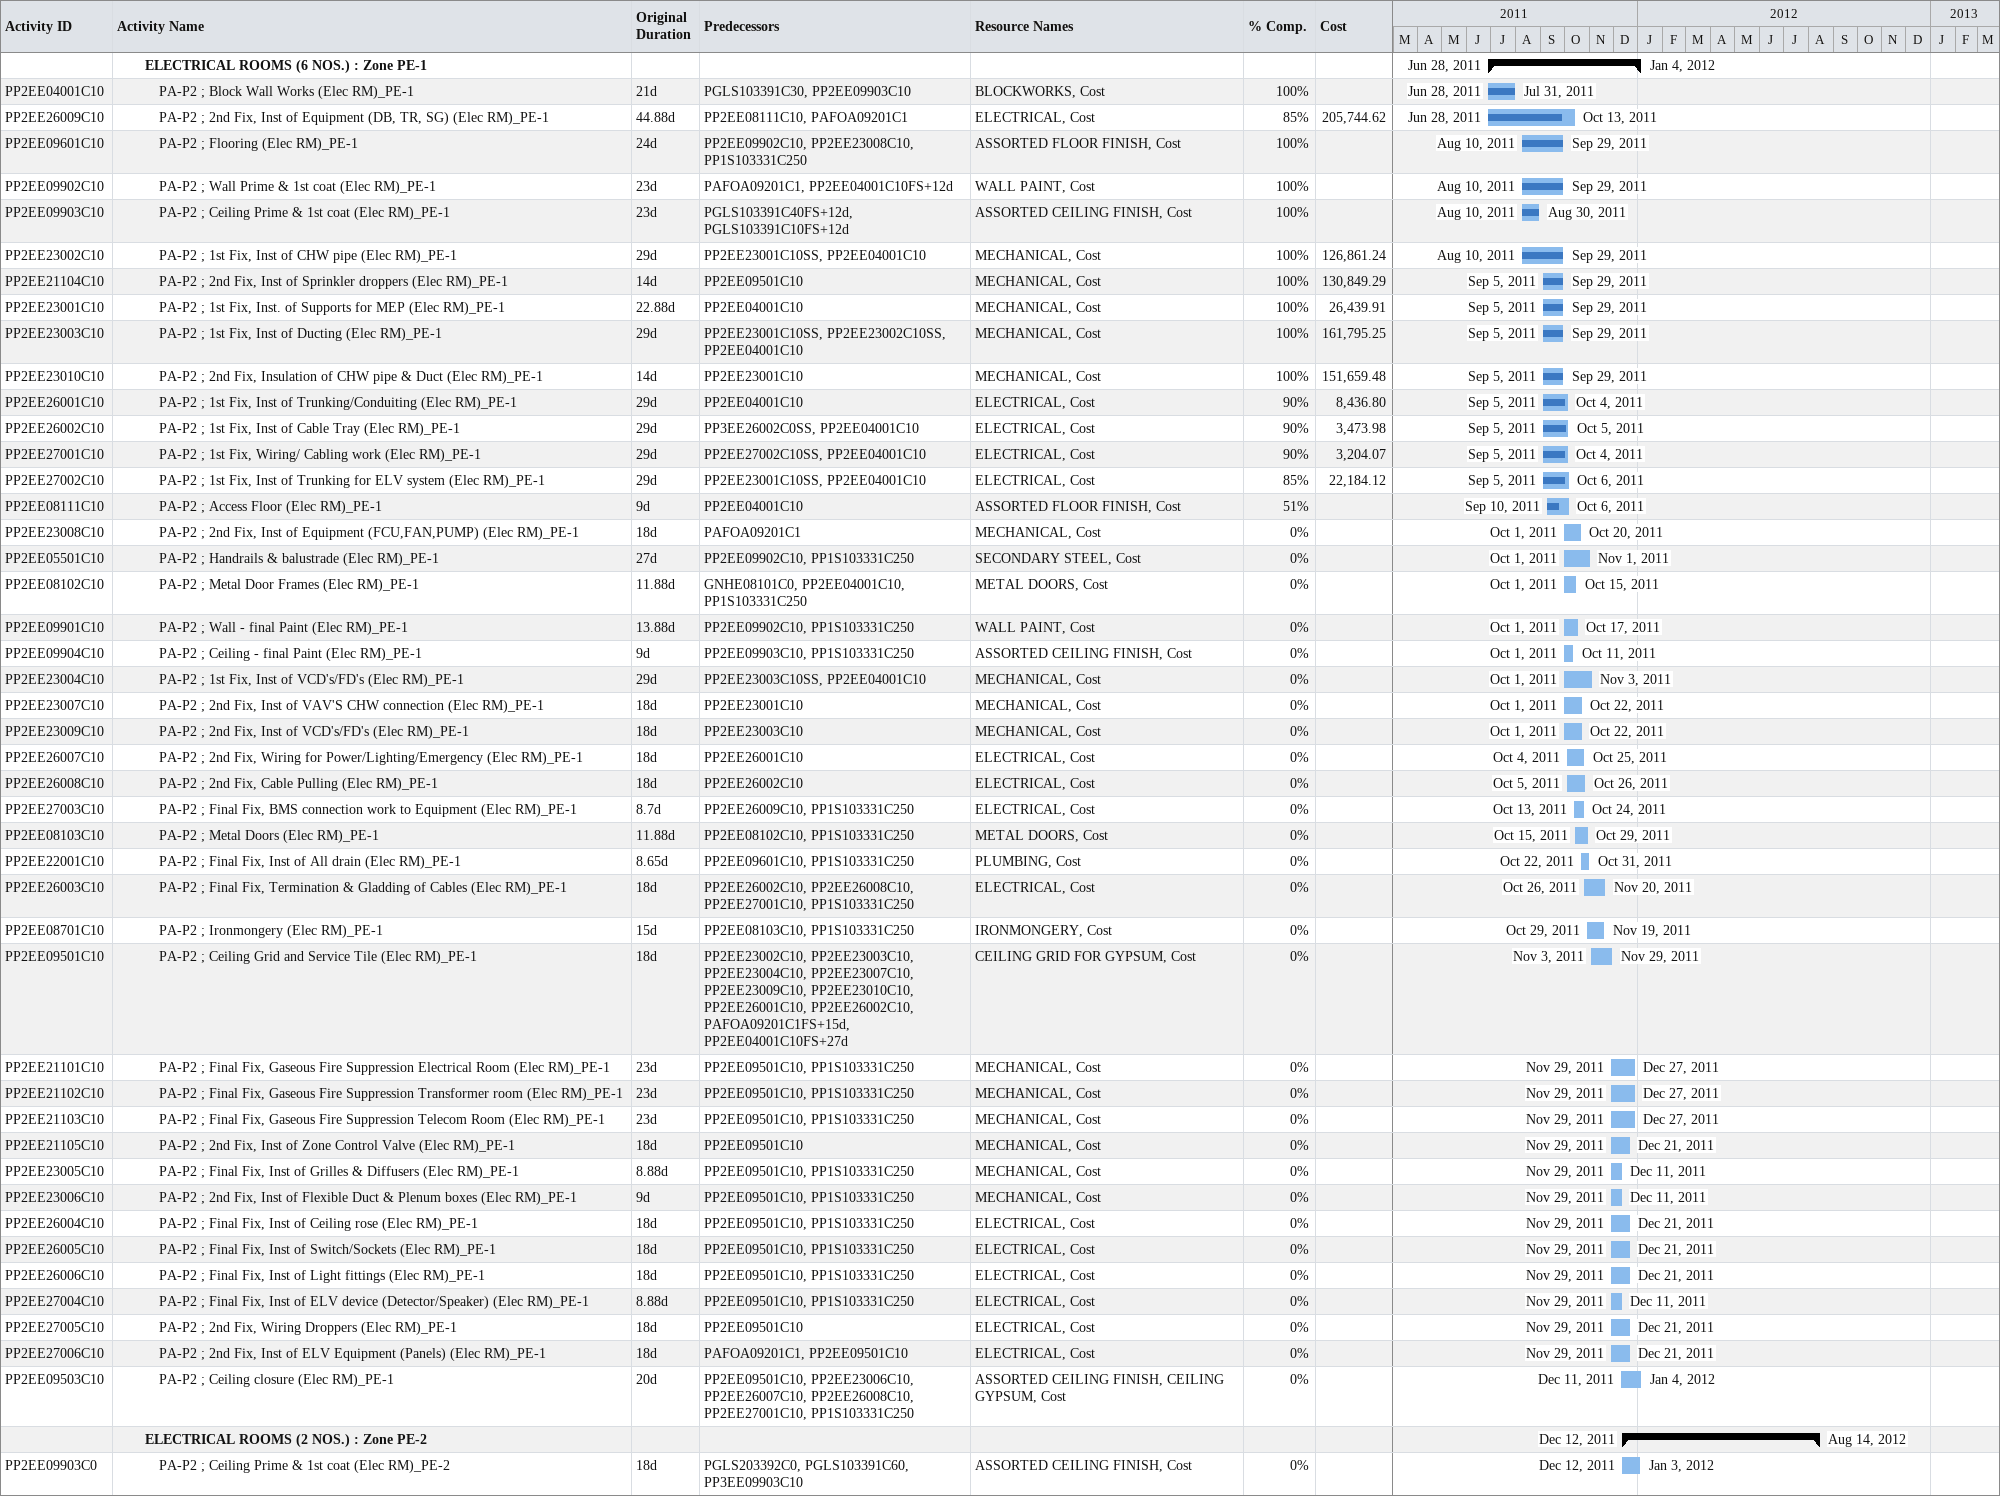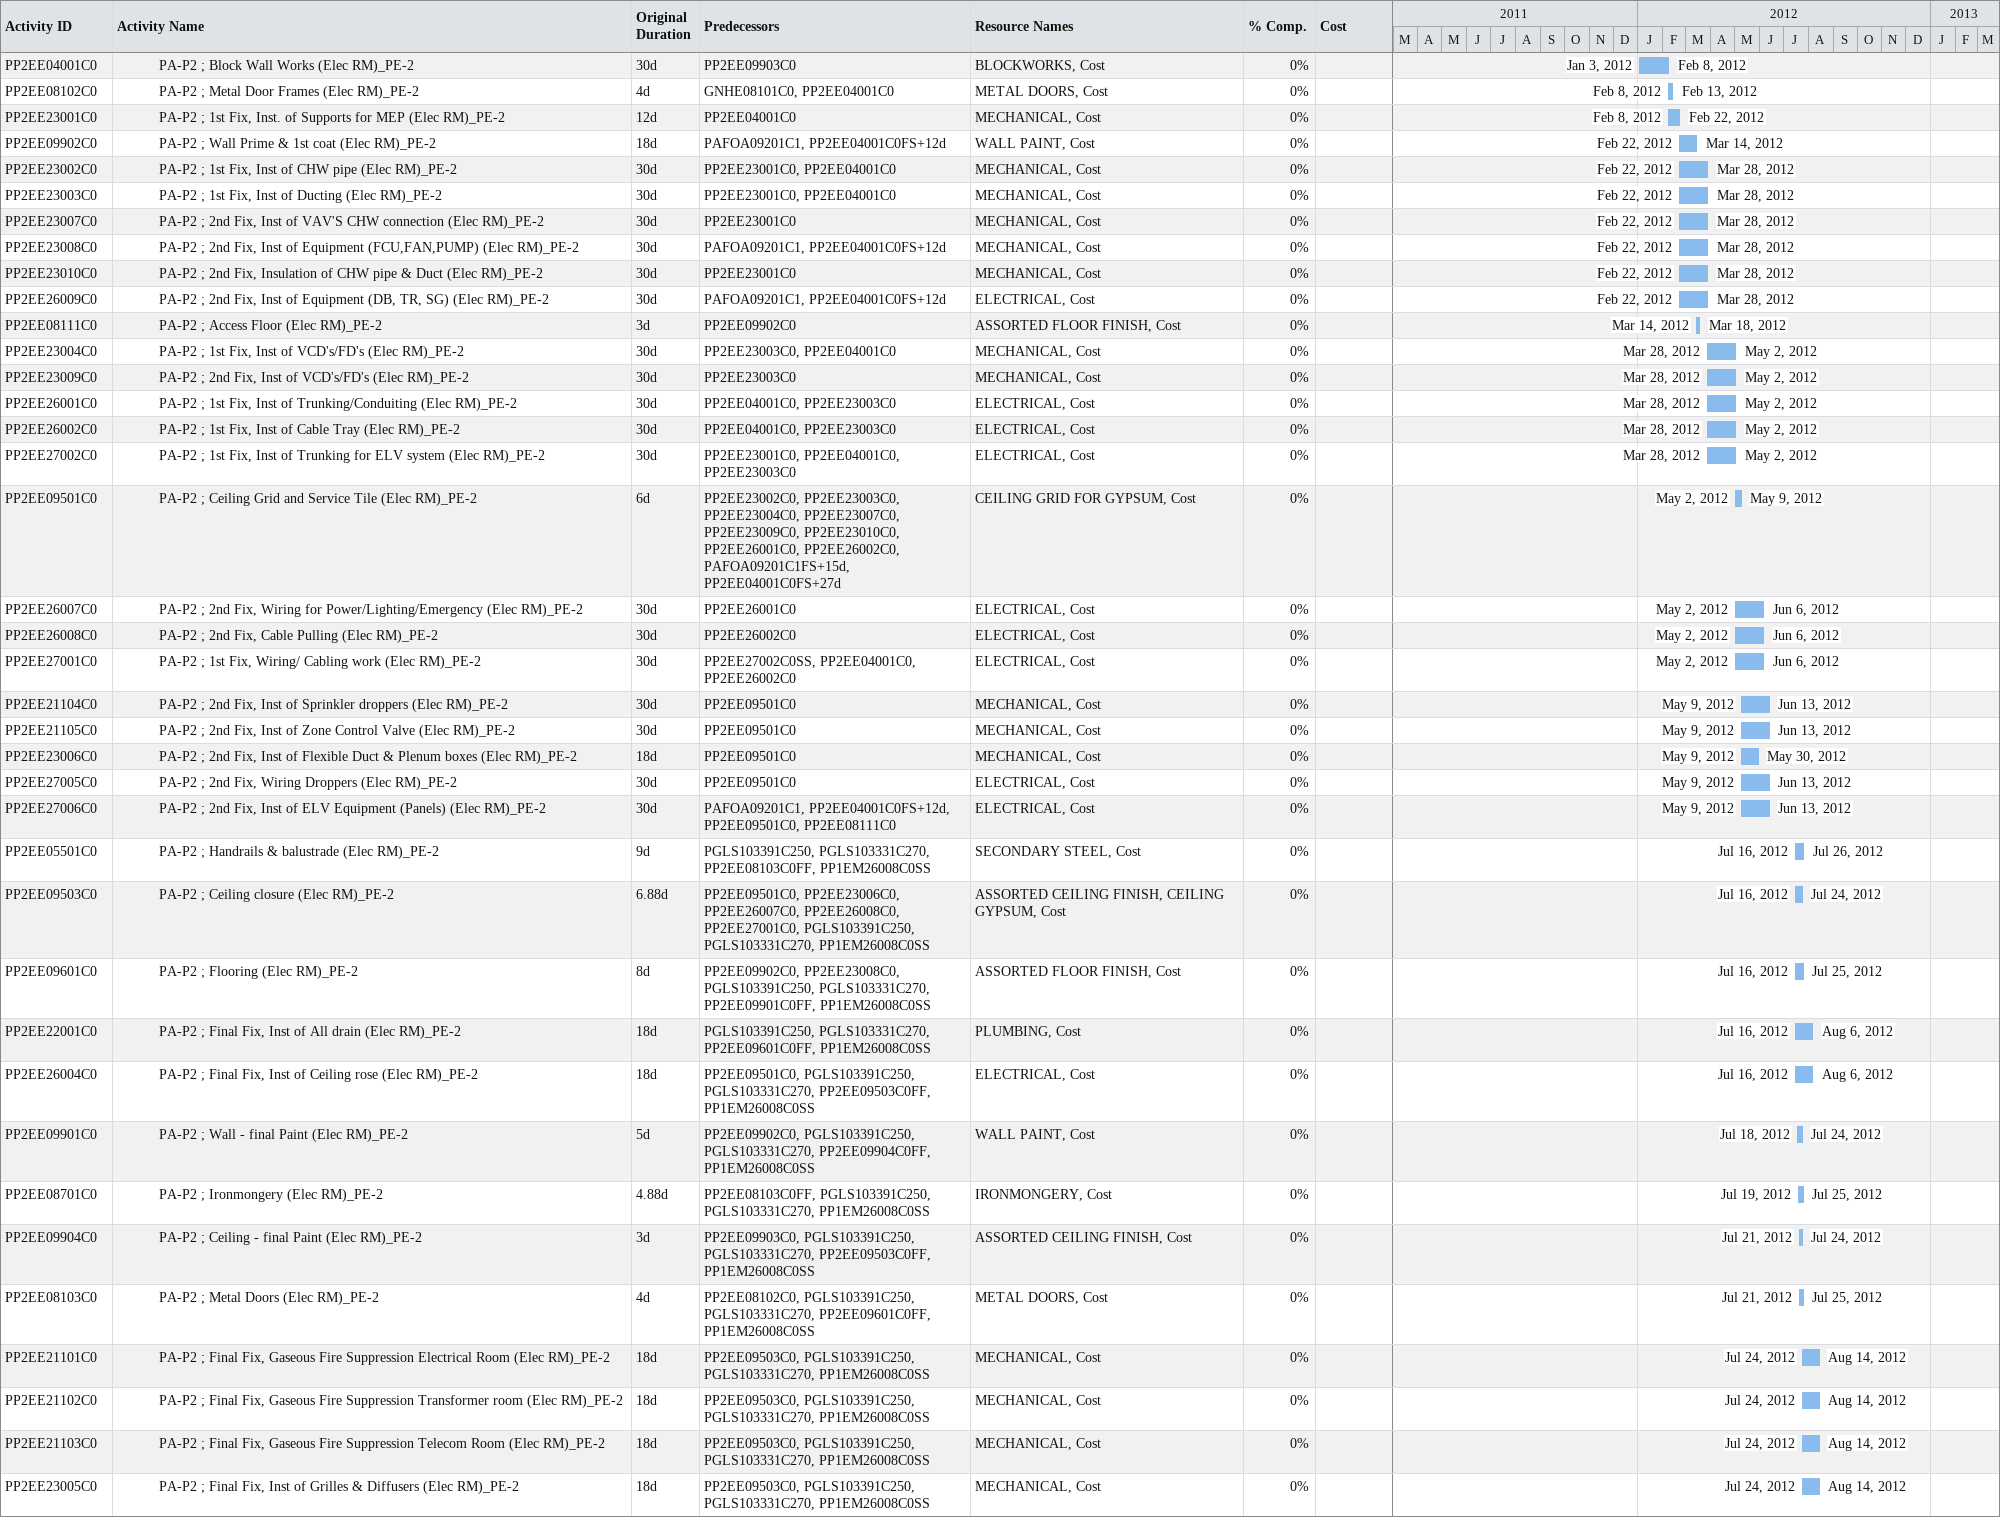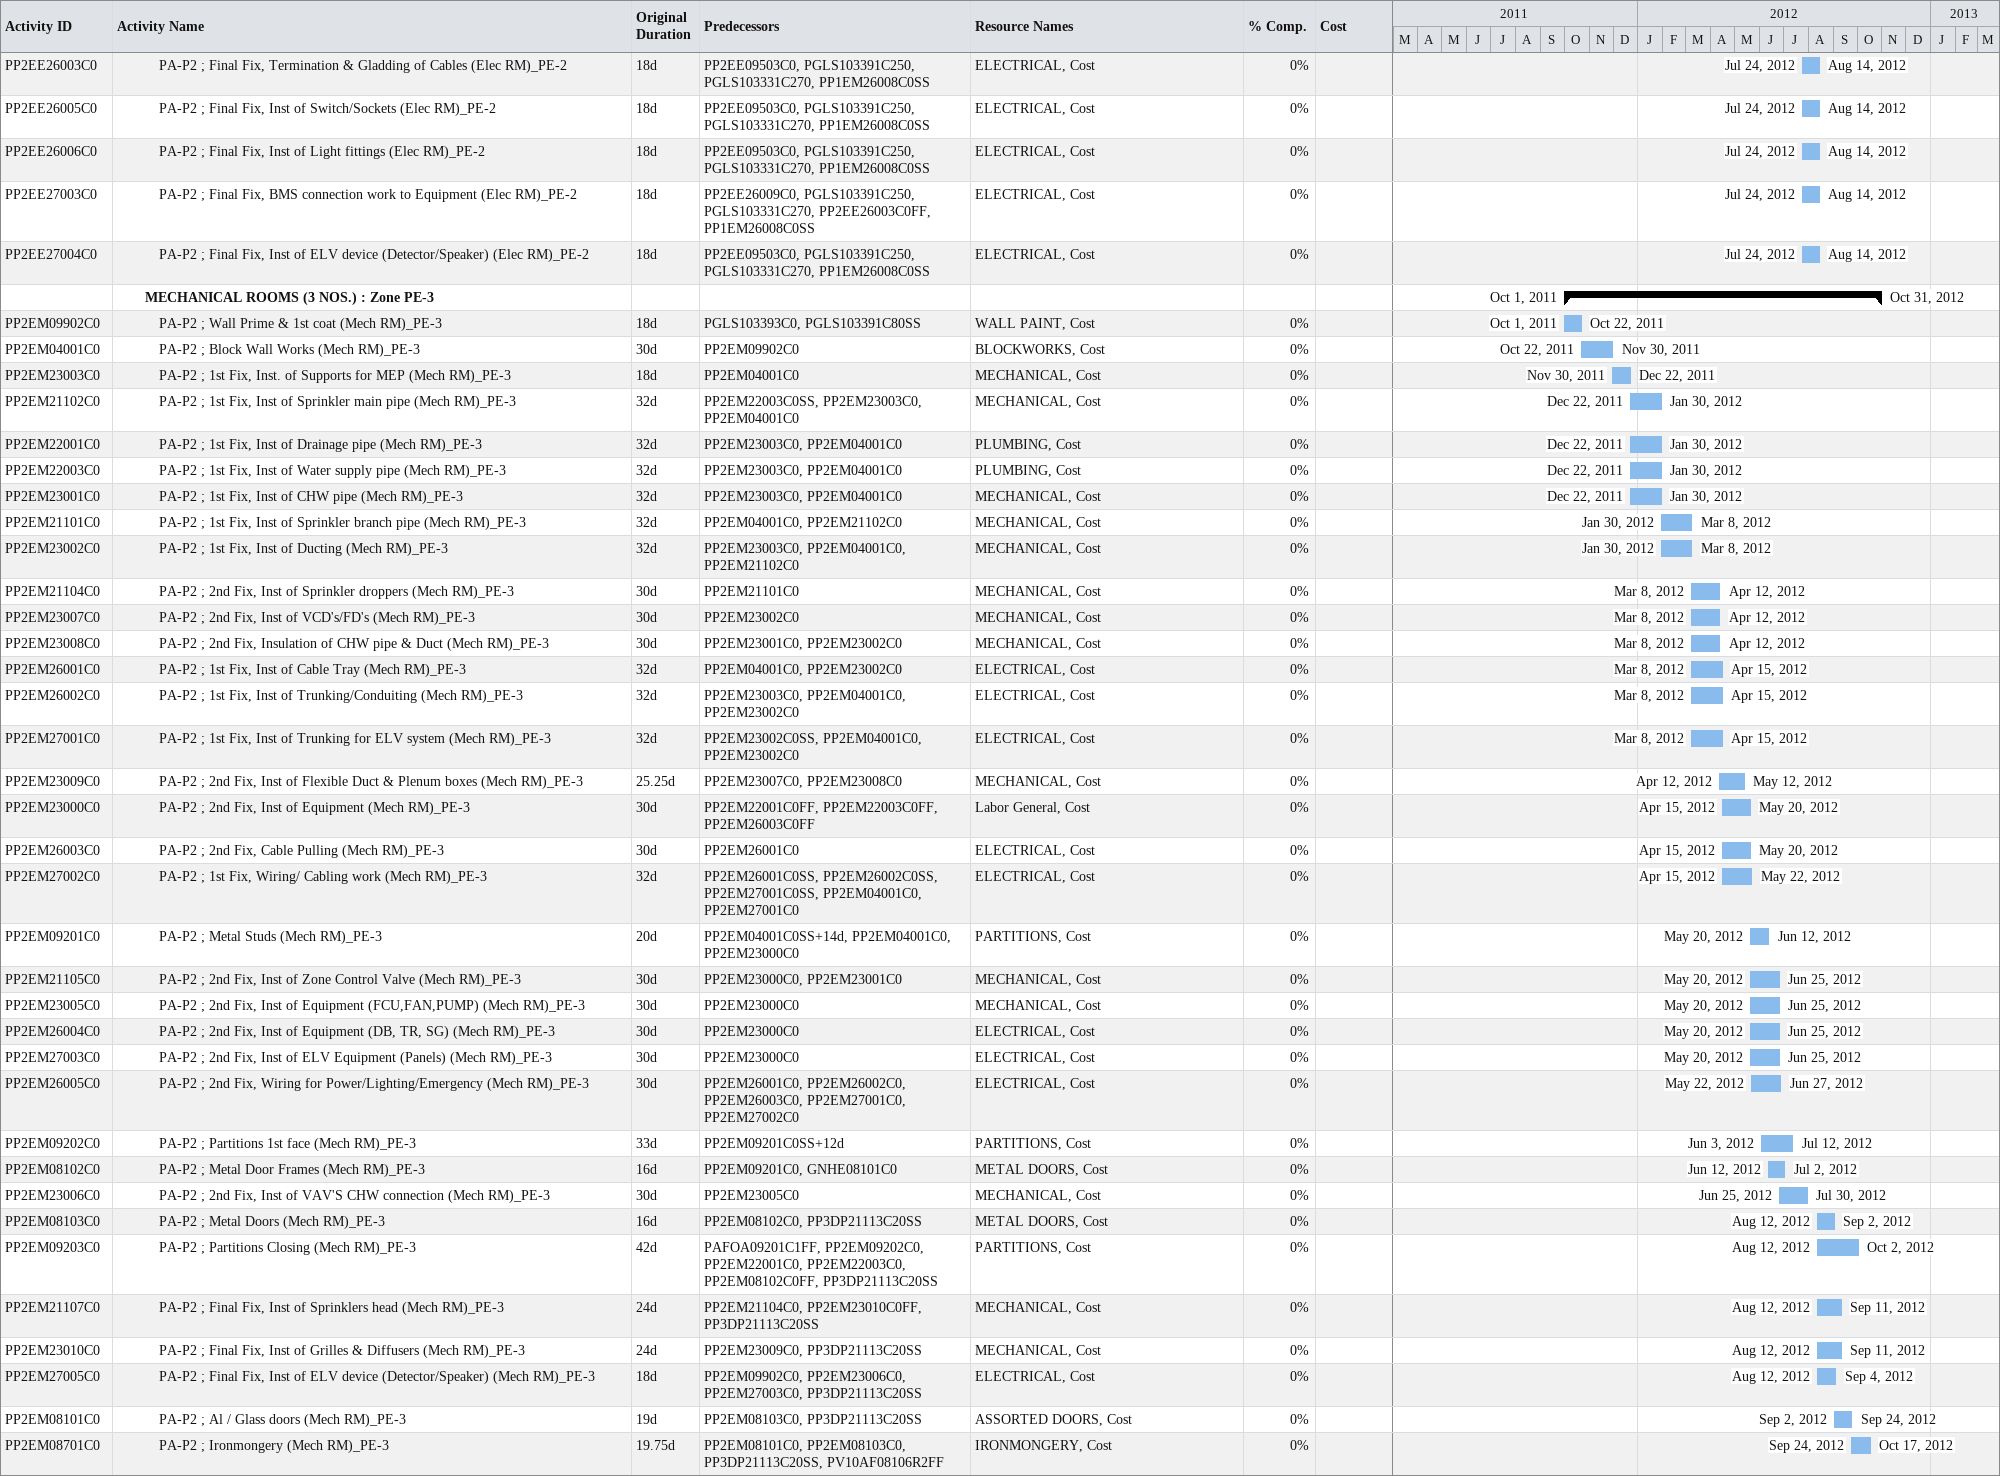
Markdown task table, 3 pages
| ID | Level | Task | Original duration | Start | Finish | Predecessors | Resources | % complete | Cost |
|---|---|---|---|---|---|---|---|---|---|
|  | 3 | **ELECTRICAL ROOMS (6 NOS.) : Zone PE-1** |  | 2011-06-28 | 2012-01-04 |  |  |  |  |
| PP2EE04001C10 | 4 | PA-P2 ; Block Wall Works (Elec RM)_PE-1 | 21d | 2011-06-28 | 2011-07-31 | PGLS103391C30, PP2EE09903C10 | BLOCKWORKS, Cost | 100 |  |
| PP2EE26009C10 | 4 | PA-P2 ; 2nd Fix, Inst of Equipment (DB, TR, SG) (Elec RM)_PE-1 | 44.88d | 2011-06-28 | 2011-10-13 | PP2EE08111C10, PAFOA09201C1 | ELECTRICAL, Cost | 85 | 205744.62 |
| PP2EE09601C10 | 4 | PA-P2 ; Flooring (Elec RM)_PE-1 | 24d | 2011-08-10 | 2011-09-29 | PP2EE09902C10, PP2EE23008C10, PP1S103331C250 | ASSORTED FLOOR FINISH, Cost | 100 |  |
| PP2EE09902C10 | 4 | PA-P2 ; Wall Prime & 1st coat (Elec RM)_PE-1 | 23d | 2011-08-10 | 2011-09-29 | PAFOA09201C1, PP2EE04001C10FS+12d | WALL PAINT, Cost | 100 |  |
| PP2EE09903C10 | 4 | PA-P2 ; Ceiling Prime & 1st coat (Elec RM)_PE-1 | 23d | 2011-08-10 | 2011-08-30 | PGLS103391C40FS+12d, PGLS103391C10FS+12d | ASSORTED CEILING FINISH, Cost | 100 |  |
| PP2EE23002C10 | 4 | PA-P2 ; 1st Fix, Inst of CHW pipe (Elec RM)_PE-1 | 29d | 2011-08-10 | 2011-09-29 | PP2EE23001C10SS, PP2EE04001C10 | MECHANICAL, Cost | 100 | 126861.24 |
| PP2EE21104C10 | 4 | PA-P2 ; 2nd Fix, Inst of Sprinkler droppers (Elec RM)_PE-1 | 14d | 2011-09-05 | 2011-09-29 | PP2EE09501C10 | MECHANICAL, Cost | 100 | 130849.29 |
| PP2EE23001C10 | 4 | PA-P2 ; 1st Fix, Inst. of Supports for MEP (Elec RM)_PE-1 | 22.88d | 2011-09-05 | 2011-09-29 | PP2EE04001C10 | MECHANICAL, Cost | 100 | 26439.91 |
| PP2EE23003C10 | 4 | PA-P2 ; 1st Fix, Inst of Ducting (Elec RM)_PE-1 | 29d | 2011-09-05 | 2011-09-29 | PP2EE23001C10SS, PP2EE23002C10SS, PP2EE04001C10 | MECHANICAL, Cost | 100 | 161795.25 |
| PP2EE23010C10 | 4 | PA-P2 ; 2nd Fix, Insulation of CHW pipe & Duct (Elec RM)_PE-1 | 14d | 2011-09-05 | 2011-09-29 | PP2EE23001C10 | MECHANICAL, Cost | 100 | 151659.48 |
| PP2EE26001C10 | 4 | PA-P2 ; 1st Fix, Inst of Trunking/Conduiting (Elec RM)_PE-1 | 29d | 2011-09-05 | 2011-10-04 | PP2EE04001C10 | ELECTRICAL, Cost | 90 | 8436.80 |
| PP2EE26002C10 | 4 | PA-P2 ; 1st Fix, Inst of Cable Tray (Elec RM)_PE-1 | 29d | 2011-09-05 | 2011-10-05 | PP3EE26002C0SS, PP2EE04001C10 | ELECTRICAL, Cost | 90 | 3473.98 |
| PP2EE27001C10 | 4 | PA-P2 ; 1st Fix, Wiring/ Cabling work (Elec RM)_PE-1 | 29d | 2011-09-05 | 2011-10-04 | PP2EE27002C10SS, PP2EE04001C10 | ELECTRICAL, Cost | 90 | 3204.07 |
| PP2EE27002C10 | 4 | PA-P2 ; 1st Fix, Inst of Trunking for ELV system (Elec RM)_PE-1 | 29d | 2011-09-05 | 2011-10-06 | PP2EE23001C10SS, PP2EE04001C10 | ELECTRICAL, Cost | 85 | 22184.12 |
| PP2EE08111C10 | 4 | PA-P2 ; Access Floor (Elec RM)_PE-1 | 9d | 2011-09-10 | 2011-10-06 | PP2EE04001C10 | ASSORTED FLOOR FINISH, Cost | 51 |  |
| PP2EE23008C10 | 4 | PA-P2 ; 2nd Fix, Inst of Equipment (FCU,FAN,PUMP) (Elec RM)_PE-1 | 18d | 2011-10-01 | 2011-10-20 | PAFOA09201C1 | MECHANICAL, Cost | 0 |  |
| PP2EE05501C10 | 4 | PA-P2 ; Handrails & balustrade (Elec RM)_PE-1 | 27d | 2011-10-01 | 2011-11-01 | PP2EE09902C10, PP1S103331C250 | SECONDARY STEEL, Cost | 0 |  |
| PP2EE08102C10 | 4 | PA-P2 ; Metal Door Frames (Elec RM)_PE-1 | 11.88d | 2011-10-01 | 2011-10-15 | GNHE08101C0, PP2EE04001C10, PP1S103331C250 | METAL DOORS, Cost | 0 |  |
| PP2EE09901C10 | 4 | PA-P2 ; Wall - final Paint (Elec RM)_PE-1 | 13.88d | 2011-10-01 | 2011-10-17 | PP2EE09902C10, PP1S103331C250 | WALL PAINT, Cost | 0 |  |
| PP2EE09904C10 | 4 | PA-P2 ; Ceiling - final Paint (Elec RM)_PE-1 | 9d | 2011-10-01 | 2011-10-11 | PP2EE09903C10, PP1S103331C250 | ASSORTED CEILING FINISH, Cost | 0 |  |
| PP2EE23004C10 | 4 | PA-P2 ; 1st Fix, Inst of VCD's/FD's (Elec RM)_PE-1 | 29d | 2011-10-01 | 2011-11-03 | PP2EE23003C10SS, PP2EE04001C10 | MECHANICAL, Cost | 0 |  |
| PP2EE23007C10 | 4 | PA-P2 ; 2nd Fix, Inst of VAV'S CHW connection (Elec RM)_PE-1 | 18d | 2011-10-01 | 2011-10-22 | PP2EE23001C10 | MECHANICAL, Cost | 0 |  |
| PP2EE23009C10 | 4 | PA-P2 ; 2nd Fix, Inst of VCD's/FD's (Elec RM)_PE-1 | 18d | 2011-10-01 | 2011-10-22 | PP2EE23003C10 | MECHANICAL, Cost | 0 |  |
| PP2EE26007C10 | 4 | PA-P2 ; 2nd Fix, Wiring for Power/Lighting/Emergency (Elec RM)_PE-1 | 18d | 2011-10-04 | 2011-10-25 | PP2EE26001C10 | ELECTRICAL, Cost | 0 |  |
| PP2EE26008C10 | 4 | PA-P2 ; 2nd Fix, Cable Pulling (Elec RM)_PE-1 | 18d | 2011-10-05 | 2011-10-26 | PP2EE26002C10 | ELECTRICAL, Cost | 0 |  |
| PP2EE27003C10 | 4 | PA-P2 ; Final Fix, BMS connection work to Equipment (Elec RM)_PE-1 | 8.7d | 2011-10-13 | 2011-10-24 | PP2EE26009C10, PP1S103331C250 | ELECTRICAL, Cost | 0 |  |
| PP2EE08103C10 | 4 | PA-P2 ; Metal Doors (Elec RM)_PE-1 | 11.88d | 2011-10-15 | 2011-10-29 | PP2EE08102C10, PP1S103331C250 | METAL DOORS, Cost | 0 |  |
| PP2EE22001C10 | 4 | PA-P2 ; Final Fix, Inst of All drain (Elec RM)_PE-1 | 8.65d | 2011-10-22 | 2011-10-31 | PP2EE09601C10, PP1S103331C250 | PLUMBING, Cost | 0 |  |
| PP2EE26003C10 | 4 | PA-P2 ; Final Fix, Termination & Gladding of Cables (Elec RM)_PE-1 | 18d | 2011-10-26 | 2011-11-20 | PP2EE26002C10, PP2EE26008C10, PP2EE27001C10, PP1S103331C250 | ELECTRICAL, Cost | 0 |  |
| PP2EE08701C10 | 4 | PA-P2 ; Ironmongery (Elec RM)_PE-1 | 15d | 2011-10-29 | 2011-11-19 | PP2EE08103C10, PP1S103331C250 | IRONMONGERY, Cost | 0 |  |
| PP2EE09501C10 | 4 | PA-P2 ; Ceiling Grid and Service Tile (Elec RM)_PE-1 | 18d | 2011-11-03 | 2011-11-29 | PP2EE23002C10, PP2EE23003C10, PP2EE23004C10, PP2EE23007C10, PP2EE23009C10, PP2EE23010C10, PP2EE26001C10, PP2EE26002C10, PAFOA09201C1FS+15d, PP2EE04001C10FS+27d | CEILING GRID FOR GYPSUM, Cost | 0 |  |
| PP2EE21101C10 | 4 | PA-P2 ; Final Fix, Gaseous Fire Suppression Electrical Room (Elec RM)_PE-1 | 23d | 2011-11-29 | 2011-12-27 | PP2EE09501C10, PP1S103331C250 | MECHANICAL, Cost | 0 |  |
| PP2EE21102C10 | 4 | PA-P2 ; Final Fix, Gaseous Fire Suppression Transformer room (Elec RM)_PE-1 | 23d | 2011-11-29 | 2011-12-27 | PP2EE09501C10, PP1S103331C250 | MECHANICAL, Cost | 0 |  |
| PP2EE21103C10 | 4 | PA-P2 ; Final Fix, Gaseous Fire Suppression Telecom Room (Elec RM)_PE-1 | 23d | 2011-11-29 | 2011-12-27 | PP2EE09501C10, PP1S103331C250 | MECHANICAL, Cost | 0 |  |
| PP2EE21105C10 | 4 | PA-P2 ; 2nd Fix, Inst of Zone Control Valve (Elec RM)_PE-1 | 18d | 2011-11-29 | 2011-12-21 | PP2EE09501C10 | MECHANICAL, Cost | 0 |  |
| PP2EE23005C10 | 4 | PA-P2 ; Final Fix, Inst of Grilles & Diffusers (Elec RM)_PE-1 | 8.88d | 2011-11-29 | 2011-12-11 | PP2EE09501C10, PP1S103331C250 | MECHANICAL, Cost | 0 |  |
| PP2EE23006C10 | 4 | PA-P2 ; 2nd Fix, Inst of Flexible Duct & Plenum boxes (Elec RM)_PE-1 | 9d | 2011-11-29 | 2011-12-11 | PP2EE09501C10, PP1S103331C250 | MECHANICAL, Cost | 0 |  |
| PP2EE26004C10 | 4 | PA-P2 ; Final Fix, Inst of Ceiling rose (Elec RM)_PE-1 | 18d | 2011-11-29 | 2011-12-21 | PP2EE09501C10, PP1S103331C250 | ELECTRICAL, Cost | 0 |  |
| PP2EE26005C10 | 4 | PA-P2 ; Final Fix, Inst of Switch/Sockets (Elec RM)_PE-1 | 18d | 2011-11-29 | 2011-12-21 | PP2EE09501C10, PP1S103331C250 | ELECTRICAL, Cost | 0 |  |
| PP2EE26006C10 | 4 | PA-P2 ; Final Fix, Inst of Light fittings (Elec RM)_PE-1 | 18d | 2011-11-29 | 2011-12-21 | PP2EE09501C10, PP1S103331C250 | ELECTRICAL, Cost | 0 |  |
| PP2EE27004C10 | 4 | PA-P2 ; Final Fix, Inst of ELV device (Detector/Speaker) (Elec RM)_PE-1 | 8.88d | 2011-11-29 | 2011-12-11 | PP2EE09501C10, PP1S103331C250 | ELECTRICAL, Cost | 0 |  |
| PP2EE27005C10 | 4 | PA-P2 ; 2nd Fix, Wiring Droppers (Elec RM)_PE-1 | 18d | 2011-11-29 | 2011-12-21 | PP2EE09501C10 | ELECTRICAL, Cost | 0 |  |
| PP2EE27006C10 | 4 | PA-P2 ; 2nd Fix, Inst of ELV Equipment (Panels) (Elec RM)_PE-1 | 18d | 2011-11-29 | 2011-12-21 | PAFOA09201C1, PP2EE09501C10 | ELECTRICAL, Cost | 0 |  |
| PP2EE09503C10 | 4 | PA-P2 ; Ceiling closure (Elec RM)_PE-1 | 20d | 2011-12-11 | 2012-01-04 | PP2EE09501C10, PP2EE23006C10, PP2EE26007C10, PP2EE26008C10, PP2EE27001C10, PP1S103331C250 | ASSORTED CEILING FINISH, CEILING GYPSUM, Cost | 0 |  |
|  | 3 | **ELECTRICAL ROOMS (2 NOS.) : Zone PE-2** |  | 2011-12-12 | 2012-08-14 |  |  |  |  |
| PP2EE09903C0 | 4 | PA-P2 ; Ceiling Prime & 1st coat (Elec RM)_PE-2 | 18d | 2011-12-12 | 2012-01-03 | PGLS203392C0, PGLS103391C60, PP3EE09903C10 | ASSORTED CEILING FINISH, Cost | 0 |  |
| PP2EE04001C0 | 4 | PA-P2 ; Block Wall Works (Elec RM)_PE-2 | 30d | 2012-01-03 | 2012-02-08 | PP2EE09903C0 | BLOCKWORKS, Cost | 0 |  |
| PP2EE08102C0 | 4 | PA-P2 ; Metal Door Frames (Elec RM)_PE-2 | 4d | 2012-02-08 | 2012-02-13 | GNHE08101C0, PP2EE04001C0 | METAL DOORS, Cost | 0 |  |
| PP2EE23001C0 | 4 | PA-P2 ; 1st Fix, Inst. of Supports for MEP (Elec RM)_PE-2 | 12d | 2012-02-08 | 2012-02-22 | PP2EE04001C0 | MECHANICAL, Cost | 0 |  |
| PP2EE09902C0 | 4 | PA-P2 ; Wall Prime & 1st coat (Elec RM)_PE-2 | 18d | 2012-02-22 | 2012-03-14 | PAFOA09201C1, PP2EE04001C0FS+12d | WALL PAINT, Cost | 0 |  |
| PP2EE23002C0 | 4 | PA-P2 ; 1st Fix, Inst of CHW pipe (Elec RM)_PE-2 | 30d | 2012-02-22 | 2012-03-28 | PP2EE23001C0, PP2EE04001C0 | MECHANICAL, Cost | 0 |  |
| PP2EE23003C0 | 4 | PA-P2 ; 1st Fix, Inst of Ducting (Elec RM)_PE-2 | 30d | 2012-02-22 | 2012-03-28 | PP2EE23001C0, PP2EE04001C0 | MECHANICAL, Cost | 0 |  |
| PP2EE23007C0 | 4 | PA-P2 ; 2nd Fix, Inst of VAV'S CHW connection (Elec RM)_PE-2 | 30d | 2012-02-22 | 2012-03-28 | PP2EE23001C0 | MECHANICAL, Cost | 0 |  |
| PP2EE23008C0 | 4 | PA-P2 ; 2nd Fix, Inst of Equipment (FCU,FAN,PUMP) (Elec RM)_PE-2 | 30d | 2012-02-22 | 2012-03-28 | PAFOA09201C1, PP2EE04001C0FS+12d | MECHANICAL, Cost | 0 |  |
| PP2EE23010C0 | 4 | PA-P2 ; 2nd Fix, Insulation of CHW pipe & Duct (Elec RM)_PE-2 | 30d | 2012-02-22 | 2012-03-28 | PP2EE23001C0 | MECHANICAL, Cost | 0 |  |
| PP2EE26009C0 | 4 | PA-P2 ; 2nd Fix, Inst of Equipment (DB, TR, SG) (Elec RM)_PE-2 | 30d | 2012-02-22 | 2012-03-28 | PAFOA09201C1, PP2EE04001C0FS+12d | ELECTRICAL, Cost | 0 |  |
| PP2EE08111C0 | 4 | PA-P2 ; Access Floor (Elec RM)_PE-2 | 3d | 2012-03-14 | 2012-03-18 | PP2EE09902C0 | ASSORTED FLOOR FINISH, Cost | 0 |  |
| PP2EE23004C0 | 4 | PA-P2 ; 1st Fix, Inst of VCD's/FD's (Elec RM)_PE-2 | 30d | 2012-03-28 | 2012-05-02 | PP2EE23003C0, PP2EE04001C0 | MECHANICAL, Cost | 0 |  |
| PP2EE23009C0 | 4 | PA-P2 ; 2nd Fix, Inst of VCD's/FD's (Elec RM)_PE-2 | 30d | 2012-03-28 | 2012-05-02 | PP2EE23003C0 | MECHANICAL, Cost | 0 |  |
| PP2EE26001C0 | 4 | PA-P2 ; 1st Fix, Inst of Trunking/Conduiting (Elec RM)_PE-2 | 30d | 2012-03-28 | 2012-05-02 | PP2EE04001C0, PP2EE23003C0 | ELECTRICAL, Cost | 0 |  |
| PP2EE26002C0 | 4 | PA-P2 ; 1st Fix, Inst of Cable Tray (Elec RM)_PE-2 | 30d | 2012-03-28 | 2012-05-02 | PP2EE04001C0, PP2EE23003C0 | ELECTRICAL, Cost | 0 |  |
| PP2EE27002C0 | 4 | PA-P2 ; 1st Fix, Inst of Trunking for ELV system (Elec RM)_PE-2 | 30d | 2012-03-28 | 2012-05-02 | PP2EE23001C0, PP2EE04001C0, PP2EE23003C0 | ELECTRICAL, Cost | 0 |  |
| PP2EE09501C0 | 4 | PA-P2 ; Ceiling Grid and Service Tile (Elec RM)_PE-2 | 6d | 2012-05-02 | 2012-05-09 | PP2EE23002C0, PP2EE23003C0, PP2EE23004C0, PP2EE23007C0, PP2EE23009C0, PP2EE23010C0, PP2EE26001C0, PP2EE26002C0, PAFOA09201C1FS+15d, PP2EE04001C0FS+27d | CEILING GRID FOR GYPSUM, Cost | 0 |  |
| PP2EE26007C0 | 4 | PA-P2 ; 2nd Fix, Wiring for Power/Lighting/Emergency (Elec RM)_PE-2 | 30d | 2012-05-02 | 2012-06-06 | PP2EE26001C0 | ELECTRICAL, Cost | 0 |  |
| PP2EE26008C0 | 4 | PA-P2 ; 2nd Fix, Cable Pulling (Elec RM)_PE-2 | 30d | 2012-05-02 | 2012-06-06 | PP2EE26002C0 | ELECTRICAL, Cost | 0 |  |
| PP2EE27001C0 | 4 | PA-P2 ; 1st Fix, Wiring/ Cabling work (Elec RM)_PE-2 | 30d | 2012-05-02 | 2012-06-06 | PP2EE27002C0SS, PP2EE04001C0, PP2EE26002C0 | ELECTRICAL, Cost | 0 |  |
| PP2EE21104C0 | 4 | PA-P2 ; 2nd Fix, Inst of Sprinkler droppers (Elec RM)_PE-2 | 30d | 2012-05-09 | 2012-06-13 | PP2EE09501C0 | MECHANICAL, Cost | 0 |  |
| PP2EE21105C0 | 4 | PA-P2 ; 2nd Fix, Inst of Zone Control Valve (Elec RM)_PE-2 | 30d | 2012-05-09 | 2012-06-13 | PP2EE09501C0 | MECHANICAL, Cost | 0 |  |
| PP2EE23006C0 | 4 | PA-P2 ; 2nd Fix, Inst of Flexible Duct & Plenum boxes (Elec RM)_PE-2 | 18d | 2012-05-09 | 2012-05-30 | PP2EE09501C0 | MECHANICAL, Cost | 0 |  |
| PP2EE27005C0 | 4 | PA-P2 ; 2nd Fix, Wiring Droppers (Elec RM)_PE-2 | 30d | 2012-05-09 | 2012-06-13 | PP2EE09501C0 | ELECTRICAL, Cost | 0 |  |
| PP2EE27006C0 | 4 | PA-P2 ; 2nd Fix, Inst of ELV Equipment (Panels) (Elec RM)_PE-2 | 30d | 2012-05-09 | 2012-06-13 | PAFOA09201C1, PP2EE04001C0FS+12d, PP2EE09501C0, PP2EE08111C0 | ELECTRICAL, Cost | 0 |  |
| PP2EE05501C0 | 4 | PA-P2 ; Handrails & balustrade (Elec RM)_PE-2 | 9d | 2012-07-16 | 2012-07-26 | PGLS103391C250, PGLS103331C270, PP2EE08103C0FF, PP1EM26008C0SS | SECONDARY STEEL, Cost | 0 |  |
| PP2EE09503C0 | 4 | PA-P2 ; Ceiling closure (Elec RM)_PE-2 | 6.88d | 2012-07-16 | 2012-07-24 | PP2EE09501C0, PP2EE23006C0, PP2EE26007C0, PP2EE26008C0, PP2EE27001C0, PGLS103391C250, PGLS103331C270, PP1EM26008C0SS | ASSORTED CEILING FINISH, CEILING GYPSUM, Cost | 0 |  |
| PP2EE09601C0 | 4 | PA-P2 ; Flooring (Elec RM)_PE-2 | 8d | 2012-07-16 | 2012-07-25 | PP2EE09902C0, PP2EE23008C0, PGLS103391C250, PGLS103331C270, PP2EE09901C0FF, PP1EM26008C0SS | ASSORTED FLOOR FINISH, Cost | 0 |  |
| PP2EE22001C0 | 4 | PA-P2 ; Final Fix, Inst of All drain (Elec RM)_PE-2 | 18d | 2012-07-16 | 2012-08-06 | PGLS103391C250, PGLS103331C270, PP2EE09601C0FF, PP1EM26008C0SS | PLUMBING, Cost | 0 |  |
| PP2EE26004C0 | 4 | PA-P2 ; Final Fix, Inst of Ceiling rose (Elec RM)_PE-2 | 18d | 2012-07-16 | 2012-08-06 | PP2EE09501C0, PGLS103391C250, PGLS103331C270, PP2EE09503C0FF, PP1EM26008C0SS | ELECTRICAL, Cost | 0 |  |
| PP2EE09901C0 | 4 | PA-P2 ; Wall - final Paint (Elec RM)_PE-2 | 5d | 2012-07-18 | 2012-07-24 | PP2EE09902C0, PGLS103391C250, PGLS103331C270, PP2EE09904C0FF, PP1EM26008C0SS | WALL PAINT, Cost | 0 |  |
| PP2EE08701C0 | 4 | PA-P2 ; Ironmongery (Elec RM)_PE-2 | 4.88d | 2012-07-19 | 2012-07-25 | PP2EE08103C0FF, PGLS103391C250, PGLS103331C270, PP1EM26008C0SS | IRONMONGERY, Cost | 0 |  |
| PP2EE09904C0 | 4 | PA-P2 ; Ceiling - final Paint (Elec RM)_PE-2 | 3d | 2012-07-21 | 2012-07-24 | PP2EE09903C0, PGLS103391C250, PGLS103331C270, PP2EE09503C0FF, PP1EM26008C0SS | ASSORTED CEILING FINISH, Cost | 0 |  |
| PP2EE08103C0 | 4 | PA-P2 ; Metal Doors (Elec RM)_PE-2 | 4d | 2012-07-21 | 2012-07-25 | PP2EE08102C0, PGLS103391C250, PGLS103331C270, PP2EE09601C0FF, PP1EM26008C0SS | METAL DOORS, Cost | 0 |  |
| PP2EE21101C0 | 4 | PA-P2 ; Final Fix, Gaseous Fire Suppression Electrical Room (Elec RM)_PE-2 | 18d | 2012-07-24 | 2012-08-14 | PP2EE09503C0, PGLS103391C250, PGLS103331C270, PP1EM26008C0SS | MECHANICAL, Cost | 0 |  |
| PP2EE21102C0 | 4 | PA-P2 ; Final Fix, Gaseous Fire Suppression Transformer room (Elec RM)_PE-2 | 18d | 2012-07-24 | 2012-08-14 | PP2EE09503C0, PGLS103391C250, PGLS103331C270, PP1EM26008C0SS | MECHANICAL, Cost | 0 |  |
| PP2EE21103C0 | 4 | PA-P2 ; Final Fix, Gaseous Fire Suppression Telecom Room (Elec RM)_PE-2 | 18d | 2012-07-24 | 2012-08-14 | PP2EE09503C0, PGLS103391C250, PGLS103331C270, PP1EM26008C0SS | MECHANICAL, Cost | 0 |  |
| PP2EE23005C0 | 4 | PA-P2 ; Final Fix, Inst of Grilles & Diffusers (Elec RM)_PE-2 | 18d | 2012-07-24 | 2012-08-14 | PP2EE09503C0, PGLS103391C250, PGLS103331C270, PP1EM26008C0SS | MECHANICAL, Cost | 0 |  |
| PP2EE26003C0 | 4 | PA-P2 ; Final Fix, Termination & Gladding of Cables (Elec RM)_PE-2 | 18d | 2012-07-24 | 2012-08-14 | PP2EE09503C0, PGLS103391C250, PGLS103331C270, PP1EM26008C0SS | ELECTRICAL, Cost | 0 |  |
| PP2EE26005C0 | 4 | PA-P2 ; Final Fix, Inst of Switch/Sockets (Elec RM)_PE-2 | 18d | 2012-07-24 | 2012-08-14 | PP2EE09503C0, PGLS103391C250, PGLS103331C270, PP1EM26008C0SS | ELECTRICAL, Cost | 0 |  |
| PP2EE26006C0 | 4 | PA-P2 ; Final Fix, Inst of Light fittings (Elec RM)_PE-2 | 18d | 2012-07-24 | 2012-08-14 | PP2EE09503C0, PGLS103391C250, PGLS103331C270, PP1EM26008C0SS | ELECTRICAL, Cost | 0 |  |
| PP2EE27003C0 | 4 | PA-P2 ; Final Fix, BMS connection work to Equipment (Elec RM)_PE-2 | 18d | 2012-07-24 | 2012-08-14 | PP2EE26009C0, PGLS103391C250, PGLS103331C270, PP2EE26003C0FF, PP1EM26008C0SS | ELECTRICAL, Cost | 0 |  |
| PP2EE27004C0 | 4 | PA-P2 ; Final Fix, Inst of ELV device (Detector/Speaker) (Elec RM)_PE-2 | 18d | 2012-07-24 | 2012-08-14 | PP2EE09503C0, PGLS103391C250, PGLS103331C270, PP1EM26008C0SS | ELECTRICAL, Cost | 0 |  |
|  | 3 | **MECHANICAL ROOMS (3 NOS.) : Zone PE-3** |  | 2011-10-01 | 2012-10-31 |  |  |  |  |
| PP2EM09902C0 | 4 | PA-P2 ; Wall Prime & 1st coat (Mech RM)_PE-3 | 18d | 2011-10-01 | 2011-10-22 | PGLS103393C0, PGLS103391C80SS | WALL PAINT, Cost | 0 |  |
| PP2EM04001C0 | 4 | PA-P2 ; Block Wall Works (Mech RM)_PE-3 | 30d | 2011-10-22 | 2011-11-30 | PP2EM09902C0 | BLOCKWORKS, Cost | 0 |  |
| PP2EM23003C0 | 4 | PA-P2 ; 1st Fix, Inst. of Supports for MEP (Mech RM)_PE-3 | 18d | 2011-11-30 | 2011-12-22 | PP2EM04001C0 | MECHANICAL, Cost | 0 |  |
| PP2EM21102C0 | 4 | PA-P2 ; 1st Fix, Inst of Sprinkler main pipe (Mech RM)_PE-3 | 32d | 2011-12-22 | 2012-01-30 | PP2EM22003C0SS, PP2EM23003C0, PP2EM04001C0 | MECHANICAL, Cost | 0 |  |
| PP2EM22001C0 | 4 | PA-P2 ; 1st Fix, Inst of Drainage pipe (Mech RM)_PE-3 | 32d | 2011-12-22 | 2012-01-30 | PP2EM23003C0, PP2EM04001C0 | PLUMBING, Cost | 0 |  |
| PP2EM22003C0 | 4 | PA-P2 ; 1st Fix, Inst of Water supply pipe (Mech RM)_PE-3 | 32d | 2011-12-22 | 2012-01-30 | PP2EM23003C0, PP2EM04001C0 | PLUMBING, Cost | 0 |  |
| PP2EM23001C0 | 4 | PA-P2 ; 1st Fix, Inst of CHW pipe (Mech RM)_PE-3 | 32d | 2011-12-22 | 2012-01-30 | PP2EM23003C0, PP2EM04001C0 | MECHANICAL, Cost | 0 |  |
| PP2EM21101C0 | 4 | PA-P2 ; 1st Fix, Inst of Sprinkler branch pipe (Mech RM)_PE-3 | 32d | 2012-01-30 | 2012-03-08 | PP2EM04001C0, PP2EM21102C0 | MECHANICAL, Cost | 0 |  |
| PP2EM23002C0 | 4 | PA-P2 ; 1st Fix, Inst of Ducting (Mech RM)_PE-3 | 32d | 2012-01-30 | 2012-03-08 | PP2EM23003C0, PP2EM04001C0, PP2EM21102C0 | MECHANICAL, Cost | 0 |  |
| PP2EM21104C0 | 4 | PA-P2 ; 2nd Fix, Inst of Sprinkler droppers (Mech RM)_PE-3 | 30d | 2012-03-08 | 2012-04-12 | PP2EM21101C0 | MECHANICAL, Cost | 0 |  |
| PP2EM23007C0 | 4 | PA-P2 ; 2nd Fix, Inst of VCD's/FD's (Mech RM)_PE-3 | 30d | 2012-03-08 | 2012-04-12 | PP2EM23002C0 | MECHANICAL, Cost | 0 |  |
| PP2EM23008C0 | 4 | PA-P2 ; 2nd Fix, Insulation of CHW pipe & Duct (Mech RM)_PE-3 | 30d | 2012-03-08 | 2012-04-12 | PP2EM23001C0, PP2EM23002C0 | MECHANICAL, Cost | 0 |  |
| PP2EM26001C0 | 4 | PA-P2 ; 1st Fix, Inst of Cable Tray (Mech RM)_PE-3 | 32d | 2012-03-08 | 2012-04-15 | PP2EM04001C0, PP2EM23002C0 | ELECTRICAL, Cost | 0 |  |
| PP2EM26002C0 | 4 | PA-P2 ; 1st Fix, Inst of Trunking/Conduiting (Mech RM)_PE-3 | 32d | 2012-03-08 | 2012-04-15 | PP2EM23003C0, PP2EM04001C0, PP2EM23002C0 | ELECTRICAL, Cost | 0 |  |
| PP2EM27001C0 | 4 | PA-P2 ; 1st Fix, Inst of Trunking for ELV system (Mech RM)_PE-3 | 32d | 2012-03-08 | 2012-04-15 | PP2EM23002C0SS, PP2EM04001C0, PP2EM23002C0 | ELECTRICAL, Cost | 0 |  |
| PP2EM23009C0 | 4 | PA-P2 ; 2nd Fix, Inst of Flexible Duct & Plenum boxes (Mech RM)_PE-3 | 25.25d | 2012-04-12 | 2012-05-12 | PP2EM23007C0, PP2EM23008C0 | MECHANICAL, Cost | 0 |  |
| PP2EM23000C0 | 4 | PA-P2 ; 2nd Fix, Inst of Equipment (Mech RM)_PE-3 | 30d | 2012-04-15 | 2012-05-20 | PP2EM22001C0FF, PP2EM22003C0FF, PP2EM26003C0FF | Labor General, Cost | 0 |  |
| PP2EM26003C0 | 4 | PA-P2 ; 2nd Fix, Cable Pulling (Mech RM)_PE-3 | 30d | 2012-04-15 | 2012-05-20 | PP2EM26001C0 | ELECTRICAL, Cost | 0 |  |
| PP2EM27002C0 | 4 | PA-P2 ; 1st Fix, Wiring/ Cabling work (Mech RM)_PE-3 | 32d | 2012-04-15 | 2012-05-22 | PP2EM26001C0SS, PP2EM26002C0SS, PP2EM27001C0SS, PP2EM04001C0, PP2EM27001C0 | ELECTRICAL, Cost | 0 |  |
| PP2EM09201C0 | 4 | PA-P2 ; Metal Studs (Mech RM)_PE-3 | 20d | 2012-05-20 | 2012-06-12 | PP2EM04001C0SS+14d, PP2EM04001C0, PP2EM23000C0 | PARTITIONS, Cost | 0 |  |
| PP2EM21105C0 | 4 | PA-P2 ; 2nd Fix, Inst of Zone Control Valve (Mech RM)_PE-3 | 30d | 2012-05-20 | 2012-06-25 | PP2EM23000C0, PP2EM23001C0 | MECHANICAL, Cost | 0 |  |
| PP2EM23005C0 | 4 | PA-P2 ; 2nd Fix, Inst of Equipment (FCU,FAN,PUMP) (Mech RM)_PE-3 | 30d | 2012-05-20 | 2012-06-25 | PP2EM23000C0 | MECHANICAL, Cost | 0 |  |
| PP2EM26004C0 | 4 | PA-P2 ; 2nd Fix, Inst of Equipment (DB, TR, SG) (Mech RM)_PE-3 | 30d | 2012-05-20 | 2012-06-25 | PP2EM23000C0 | ELECTRICAL, Cost | 0 |  |
| PP2EM27003C0 | 4 | PA-P2 ; 2nd Fix, Inst of ELV Equipment (Panels) (Mech RM)_PE-3 | 30d | 2012-05-20 | 2012-06-25 | PP2EM23000C0 | ELECTRICAL, Cost | 0 |  |
| PP2EM26005C0 | 4 | PA-P2 ; 2nd Fix, Wiring for Power/Lighting/Emergency (Mech RM)_PE-3 | 30d | 2012-05-22 | 2012-06-27 | PP2EM26001C0, PP2EM26002C0, PP2EM26003C0, PP2EM27001C0, PP2EM27002C0 | ELECTRICAL, Cost | 0 |  |
| PP2EM09202C0 | 4 | PA-P2 ; Partitions 1st face (Mech RM)_PE-3 | 33d | 2012-06-03 | 2012-07-12 | PP2EM09201C0SS+12d | PARTITIONS, Cost | 0 |  |
| PP2EM08102C0 | 4 | PA-P2 ; Metal Door Frames (Mech RM)_PE-3 | 16d | 2012-06-12 | 2012-07-02 | PP2EM09201C0, GNHE08101C0 | METAL DOORS, Cost | 0 |  |
| PP2EM23006C0 | 4 | PA-P2 ; 2nd Fix, Inst of VAV'S CHW connection (Mech RM)_PE-3 | 30d | 2012-06-25 | 2012-07-30 | PP2EM23005C0 | MECHANICAL, Cost | 0 |  |
| PP2EM08103C0 | 4 | PA-P2 ; Metal Doors (Mech RM)_PE-3 | 16d | 2012-08-12 | 2012-09-02 | PP2EM08102C0, PP3DP21113C20SS | METAL DOORS, Cost | 0 |  |
| PP2EM09203C0 | 4 | PA-P2 ; Partitions Closing (Mech RM)_PE-3 | 42d | 2012-08-12 | 2012-10-02 | PAFOA09201C1FF, PP2EM09202C0, PP2EM22001C0, PP2EM22003C0, PP2EM08102C0FF, PP3DP21113C20SS | PARTITIONS, Cost | 0 |  |
| PP2EM21107C0 | 4 | PA-P2 ; Final Fix, Inst of Sprinklers head (Mech RM)_PE-3 | 24d | 2012-08-12 | 2012-09-11 | PP2EM21104C0, PP2EM23010C0FF, PP3DP21113C20SS | MECHANICAL, Cost | 0 |  |
| PP2EM23010C0 | 4 | PA-P2 ; Final Fix, Inst of Grilles & Diffusers (Mech RM)_PE-3 | 24d | 2012-08-12 | 2012-09-11 | PP2EM23009C0, PP3DP21113C20SS | MECHANICAL, Cost | 0 |  |
| PP2EM27005C0 | 4 | PA-P2 ; Final Fix, Inst of ELV device (Detector/Speaker) (Mech RM)_PE-3 | 18d | 2012-08-12 | 2012-09-04 | PP2EM09902C0, PP2EM23006C0, PP2EM27003C0, PP3DP21113C20SS | ELECTRICAL, Cost | 0 |  |
| PP2EM08101C0 | 4 | PA-P2 ; Al / Glass doors (Mech RM)_PE-3 | 19d | 2012-09-02 | 2012-09-24 | PP2EM08103C0, PP3DP21113C20SS | ASSORTED DOORS, Cost | 0 |  |
| PP2EM08701C0 | 4 | PA-P2 ; Ironmongery (Mech RM)_PE-3 | 19.75d | 2012-09-24 | 2012-10-17 | PP2EM08101C0, PP2EM08103C0, PP3DP21113C20SS, PV10AF08106R2FF | IRONMONGERY, Cost | 0 |  |
